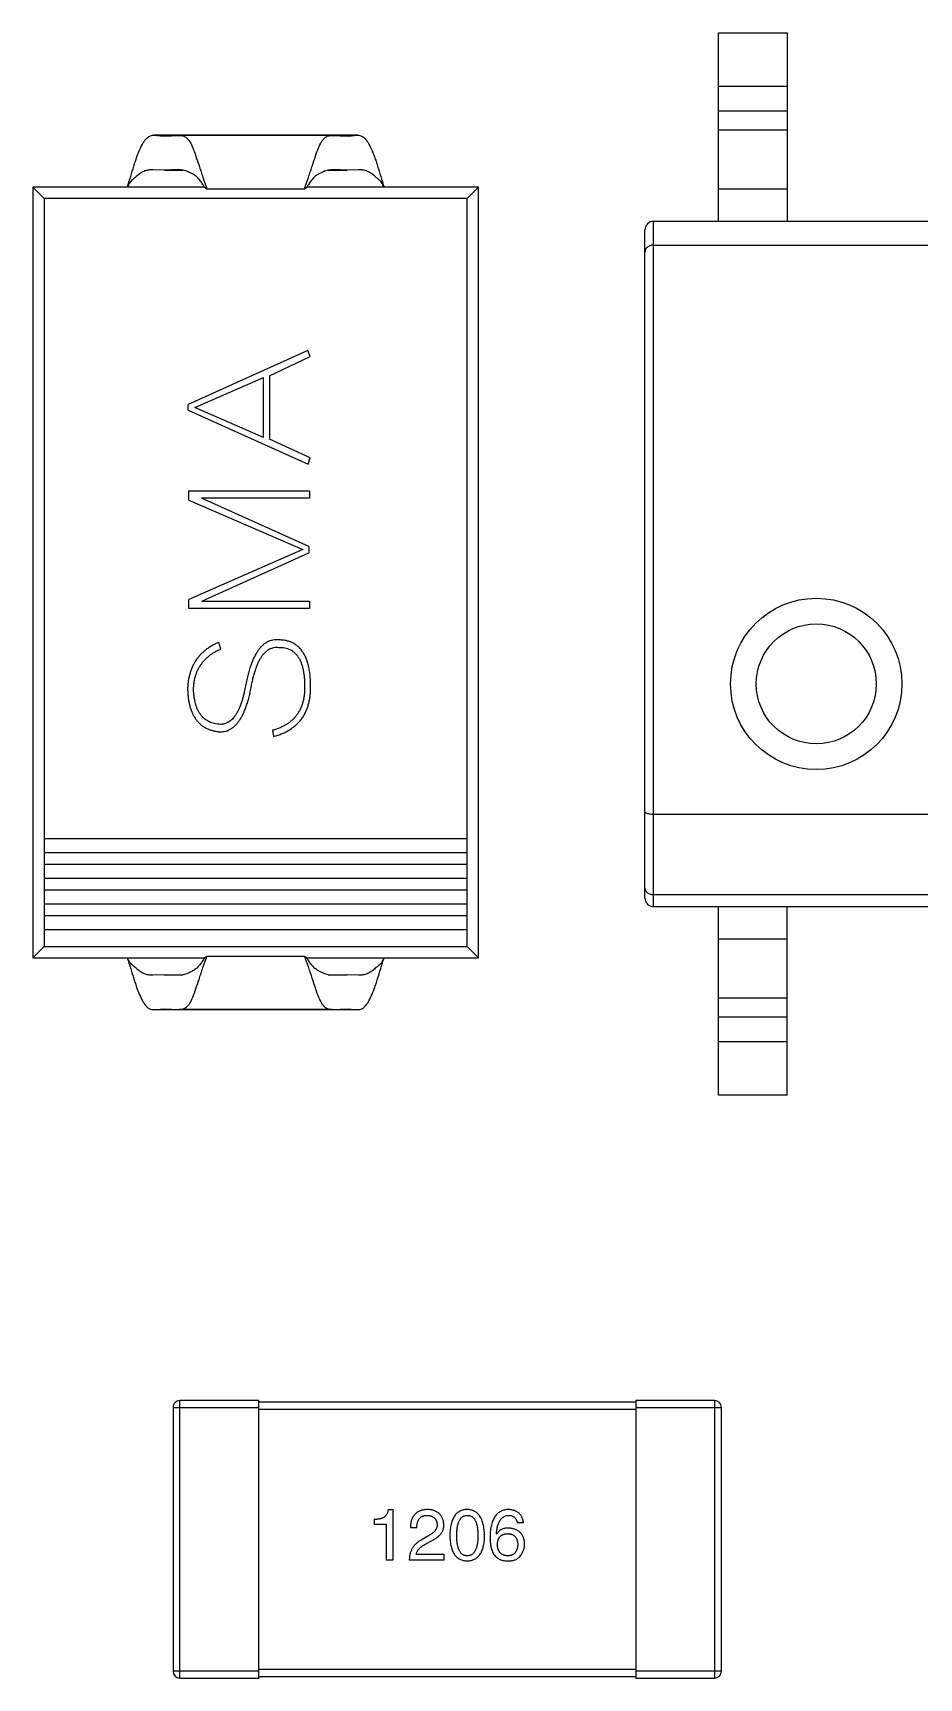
# Model space of a CAD drawing. Header units: inches. Extents: x -36 to 490, y -51 to 98.
# Drawn here: x 354.19 to 359.36, y 13.2 to 22.8 of the extents above; entities that cross this region are included whole.
import ezdxf

# ---------------------------------------------------------------- set-up
doc = ezdxf.new("R2010")
doc.units = ezdxf.units.IN
doc.header["$LTSCALE"] = 1.21
doc.header["$MEASUREMENT"] = 0
doc.layers.get('0').update_dxf_attribs({"linetype": 'CONTINUOUS'})

msp = doc.modelspace()

# ---------------------------------------------------------------- linework, layer by layer
at = {"color": 7, "linetype": 'Continuous'}
for p, q in [((358.1911, 21.6989), (358.1911, 22.7989)), ((358.1911, 22.7989), (358.5911, 22.7989)), ((358.5911, 22.7989), (358.5911, 21.6989)), ((358.1911, 22.4889), (358.5911, 22.4889)), ((358.5911, 22.3424), (358.1911, 22.3424)), ((356.0857, 22.2014), (354.8943, 22.2014)), ((354.8943, 22.2014), (354.9513, 22.1963)), ((354.9513, 22.1963), (355.0446, 22.2002)), ((355.9354, 22.2003), (355.0446, 22.2003)), ((355.9354, 22.2002), (356.0287, 22.1963)), ((356.0287, 22.1963), (356.0857, 22.2014)), ((358.5911, 22.2307), (358.1911, 22.2307)), ((354.9571, 21.9978), (354.8894, 21.9996)), ((355.0372, 22.0006), (354.9571, 21.9978)), ((354.9571, 21.9978), (355.067, 21.9978)), ((355.0668, 21.9979), (355.0372, 22.0006)), ((355.9132, 21.9978), (356.0228, 21.9978)), ((355.9428, 22.0006), (355.9134, 21.998)), ((356.0228, 21.9978), (355.9428, 22.0006)), ((356.0905, 21.9996), (356.0228, 21.9978)), ((354.19, 21.8992), (354.19, 17.3992)), ((354.256, 21.8332), (354.19, 21.8992)), ((355.1911, 21.8992), (354.19, 21.8992)), ((355.1911, 21.8992), (355.2051, 21.8889)), ((355.7748, 21.8889), (355.7889, 21.8992)), ((356.79, 21.8992), (355.7889, 21.8992)), ((356.7239, 21.8332), (356.79, 21.8992)), ((356.79, 17.3992), (356.79, 21.8992)), ((354.256, 21.8332), (354.256, 17.4652)), ((356.7239, 21.8332), (354.256, 21.8332)), ((355.2051, 21.8889), (355.7748, 21.8889)), ((356.7239, 17.4652), (356.7239, 21.8332)), ((358.1911, 21.8889), (358.5911, 21.8889)), ((357.7611, 17.7489), (357.7611, 21.6489)), ((357.8111, 17.6989), (357.8111, 21.6989)), ((362.7111, 21.6989), (357.8111, 21.6989)), ((357.8111, 21.5607), (362.7111, 21.5607)), ((355.7938, 20.9443), (355.0958, 20.6288)), ((355.807, 20.9095), (355.7938, 20.9443)), ((355.5698, 20.7975), (355.807, 20.9095)), ((355.1341, 20.6122), (355.5349, 20.7875)), ((355.5349, 20.4378), (355.5349, 20.7875)), ((355.5698, 20.7975), (355.5698, 20.4268)), ((355.0958, 20.5958), (355.0958, 20.6288)), ((355.0958, 20.5958), (355.796, 20.2812)), ((355.5349, 20.4378), (355.1341, 20.6122)), ((355.807, 20.3183), (355.5698, 20.4268)), ((355.796, 20.2812), (355.807, 20.3183)), ((355.0994, 20.0716), (355.0994, 20.1261)), ((355.0994, 20.1261), (355.8035, 20.1261)), ((355.0994, 20.0716), (355.7652, 19.7835)), ((355.7999, 19.8001), (355.1743, 20.0828)), ((355.8035, 20.0828), (355.1743, 20.0828)), ((355.8035, 20.1261), (355.8035, 20.0828)), ((355.7652, 19.7835), (355.0994, 19.4919)), ((355.7999, 19.8001), (355.7999, 19.7634)), ((355.1764, 19.4816), (355.7999, 19.7634)), ((355.0994, 19.4383), (355.0994, 19.4919)), ((355.8035, 19.4383), (355.0994, 19.4383)), ((355.1764, 19.4816), (355.8035, 19.4816)), ((355.8035, 19.4816), (355.8035, 19.4383)), ((355.2865, 19.2022), (355.274, 19.2413)), ((355.5881, 18.7279), (355.594, 18.6915)), ((362.7111, 18.237), (357.8111, 18.237)), ((356.7239, 18.0952), (354.256, 18.0952)), ((354.256, 18.0152), (356.7239, 18.0152)), ((356.7239, 17.9452), (354.256, 17.9452)), ((354.256, 17.8652), (356.7239, 17.8652)), ((356.7239, 17.7952), (354.256, 17.7952)), ((362.7111, 17.7671), (357.8111, 17.7671)), ((354.256, 17.7152), (356.7239, 17.7152)), ((357.8111, 17.6989), (362.7111, 17.6989)), ((358.1911, 16.5989), (358.1911, 17.6989)), ((358.5911, 16.5989), (358.5911, 17.6989)), ((356.7239, 17.6452), (354.256, 17.6452)), ((354.256, 17.5652), (356.7239, 17.5652)), ((358.5911, 17.5089), (358.1911, 17.5089)), ((354.256, 17.4652), (354.19, 17.3992)), ((354.19, 17.3992), (355.1911, 17.3992)), ((354.256, 17.4652), (356.7239, 17.4652)), ((355.1911, 17.3992), (355.2051, 17.4095)), ((355.2051, 17.4095), (355.7748, 17.4095)), ((355.7748, 17.4095), (355.7889, 17.3992)), ((355.7889, 17.3992), (356.79, 17.3992)), ((356.7239, 17.4652), (356.79, 17.3992)), ((354.9571, 17.3006), (354.8894, 17.2987)), ((354.9571, 17.3006), (355.067, 17.3006)), ((355.0372, 17.2978), (354.9571, 17.3006)), ((355.0668, 17.3004), (355.0372, 17.2978)), ((355.9132, 17.3006), (356.0228, 17.3006)), ((355.9428, 17.2978), (355.9134, 17.3004)), ((356.0228, 17.3006), (355.9428, 17.2978)), ((356.0905, 17.2987), (356.0228, 17.3006)), ((354.8943, 17.097), (354.9513, 17.1021)), ((356.0857, 17.097), (354.8943, 17.097)), ((354.9513, 17.1021), (355.0446, 17.0981)), ((355.9354, 17.0981), (355.0446, 17.0981)), ((355.9354, 17.0981), (356.0287, 17.1021)), ((356.0287, 17.1021), (356.0857, 17.097)), ((358.1911, 17.1671), (358.5911, 17.1671)), ((358.1911, 17.0554), (358.5911, 17.0554)), ((358.5911, 16.9089), (358.1911, 16.9089)), ((358.5911, 16.5989), (358.1911, 16.5989)), ((355.0478, 13.1953), (355.0478, 14.8153)), ((355.5078, 14.8153), (355.0478, 14.8153)), ((355.5078, 13.1953), (355.5078, 14.8153)), ((357.7078, 14.8053), (355.5078, 14.8053)), ((357.7078, 14.8153), (357.7078, 13.1953)), ((358.1678, 14.8153), (357.7078, 14.8153)), ((358.1678, 14.8153), (358.1678, 13.1953)), ((355.0078, 14.7753), (355.0078, 13.2353)), ((355.0078, 14.7753), (355.5078, 14.7753)), ((355.5078, 14.7653), (357.7078, 14.7653)), ((357.7078, 14.7753), (358.2078, 14.7753)), ((358.2078, 13.2353), (358.2078, 14.7753)), ((356.1825, 14.0926), (356.1825, 14.1221)), ((356.2628, 14.1795), (356.2907, 14.1795)), ((356.2907, 14.1795), (356.2907, 13.8844)), ((356.253, 14.0926), (356.1825, 14.0926)), ((356.253, 13.8844), (356.253, 14.0926)), ((356.4304, 14.073), (356.3927, 14.073)), ((356.4943, 14.0238), (356.455, 14.0008)), ((356.8967, 14.0353), (356.895, 14.0369)), ((357.0524, 14.1008), (357.0163, 14.1008)), ((356.4763, 13.9746), (356.5074, 13.9926)), ((356.2907, 13.8844), (356.253, 13.8844)), ((356.5877, 13.8844), (356.3861, 13.8844)), ((356.4271, 13.9189), (356.5877, 13.9189)), ((356.5877, 13.9189), (356.5877, 13.8844)), ((355.5078, 13.2353), (355.0078, 13.2353)), ((355.0478, 13.1953), (355.5078, 13.1953)), ((357.7078, 13.2453), (355.5078, 13.2453)), ((355.5078, 13.2053), (357.7078, 13.2053)), ((358.2078, 13.2353), (357.7078, 13.2353)), ((357.7078, 13.1953), (358.1678, 13.1953))]:
    msp.add_line(p, q, dxfattribs=at)
for radius in [0.5, 0.35]:
    msp.add_circle((358.7611, 18.9989), radius, dxfattribs=at)
for centre, radius, start, end in [((357.0776, 22.5676), 1.9917, 199.51537, 199.92572), ((353.9025, 22.5676), 1.9916, 340.07429, 340.48465), ((357.8111, 21.6489), 0.05, 90.00001, 180.00001), ((357.8111, 17.7489), 0.05, 180.00001, 270.00001), ((357.0776, 16.7308), 1.9917, 160.07429, 160.48463), ((353.9025, 16.7308), 1.9916, 19.51535, 19.92572), ((355.0478, 14.7753), 0.04, 90.00001, 180.00001), ((358.1678, 14.7753), 0.04, 0.00001, 90.00001), ((355.0478, 13.2353), 0.04, 180.00001, 270.00001), ((358.1678, 13.2353), 0.04, 270.00001, 0.00001)]:
    msp.add_arc(centre, radius, start, end, dxfattribs=at)
for points, knots in [([(354.74, 21.8992), (354.7471, 21.9198), (354.761, 21.9602), (354.7752, 22.0107), (354.7873, 22.0488), (354.7991, 22.0823), (354.8138, 22.1189), (354.8297, 22.1511), (354.8428, 22.1713), (354.8519, 22.1825), (354.8613, 22.1911), (354.8714, 22.1972), (354.8826, 22.2008), (354.8903, 22.2014), (354.8943, 22.2014)], [0, 0, 0, 0, 0.184742, 0.361915, 0.445247, 0.52349, 0.663349, 0.779478, 0.826972, 0.866992, 0.901891, 0.934398, 0.966598, 1, 1, 1, 1]), ([(355.0446, 22.2002), (355.052, 22.2002), (355.0673, 22.1988), (355.0848, 22.1885), (355.097, 22.1759), (355.1105, 22.1569), (355.1253, 22.1245), (355.1417, 22.0777), (355.1564, 22.0333), (355.1691, 21.9946), (355.1826, 21.9538), (355.193, 21.9229), (355.2003, 21.9023)], [0, 0, 0, 0, 0.062708, 0.128177, 0.166817, 0.211839, 0.325503, 0.46815, 0.633903, 0.722912, 0.814132, 1, 1, 1, 1]), ([(355.7796, 21.9023), (355.7869, 21.9229), (355.7974, 21.9538), (355.8109, 21.9946), (355.8236, 22.0333), (355.8382, 22.0777), (355.8546, 22.1245), (355.8695, 22.1569), (355.883, 22.1759), (355.8952, 22.1885), (355.9126, 22.1988), (355.928, 22.2002), (355.9354, 22.2002)], [0, 0, 0, 0, 0.185867, 0.277087, 0.366094, 0.531847, 0.674494, 0.788157, 0.833179, 0.871819, 0.937288, 1, 1, 1, 1]), ([(356.0857, 22.2014), (356.0896, 22.2014), (356.0974, 22.2008), (356.1085, 22.1972), (356.1187, 22.1911), (356.128, 22.1825), (356.1372, 22.1713), (356.1503, 22.1511), (356.1661, 22.1189), (356.1808, 22.0823), (356.1927, 22.0488), (356.2048, 22.0107), (356.219, 21.9602), (356.2328, 21.9198), (356.24, 21.8992)], [0, 0, 0, 0, 0.033402, 0.065602, 0.09811, 0.133008, 0.173028, 0.220521, 0.33665, 0.476509, 0.554752, 0.638085, 0.815258, 1, 1, 1, 1]), ([(354.8894, 21.9996), (354.8846, 21.9996), (354.877, 21.9995), (354.8662, 21.9986), (354.8567, 21.9973), (354.8466, 21.9949), (354.8365, 21.9909), (354.8267, 21.9857), (354.817, 21.9795), (354.8071, 21.9723), (354.7972, 21.9641), (354.7872, 21.9552), (354.7762, 21.9465), (354.7649, 21.9374), (354.7556, 21.9255), (354.7476, 21.9125), (354.7425, 21.9036), (354.74, 21.8992)], [0, 0, 0, 0, 0.07654, 0.120712, 0.171871, 0.227869, 0.285204, 0.343184, 0.403849, 0.468263, 0.536271, 0.607414, 0.681208, 0.758137, 0.837841, 0.918765, 1, 1, 1, 1]), ([(355.1908, 21.8989), (355.1869, 21.9059), (355.1788, 21.9196), (355.1651, 21.939), (355.1521, 21.9537), (355.1405, 21.9637), (355.1284, 21.972), (355.1131, 21.9799), (355.0963, 21.9882), (355.0811, 21.9943), (355.0714, 21.997), (355.0668, 21.9979)], [0, 0, 0, 0, 0.146675, 0.291319, 0.433235, 0.503117, 0.57182, 0.701471, 0.816064, 0.91511, 1, 1, 1, 1]), ([(355.9134, 21.998), (355.9088, 21.9971), (355.8991, 21.9944), (355.8839, 21.9883), (355.867, 21.98), (355.8518, 21.9721), (355.8396, 21.9638), (355.8279, 21.9538), (355.8149, 21.9391), (355.8012, 21.9197), (355.7931, 21.9059), (355.7891, 21.8989)], [0, 0, 0, 0, 0.084745, 0.18365, 0.298141, 0.427768, 0.496514, 0.566433, 0.708455, 0.853206, 1, 1, 1, 1]), ([(356.24, 21.8992), (356.2375, 21.9036), (356.2324, 21.9126), (356.2243, 21.9255), (356.2165, 21.9355), (356.2093, 21.9422), (356.2036, 21.9466), (356.198, 21.9509), (356.191, 21.9568), (356.1827, 21.9642), (356.1728, 21.9723), (356.163, 21.9795), (356.1532, 21.9857), (356.1434, 21.9909), (356.1333, 21.9948), (356.1232, 21.9973), (356.1138, 21.9986), (356.103, 21.9995), (356.0953, 21.9996), (356.0905, 21.9996)], [0, 0, 0, 0, 0.08115, 0.16226, 0.242071, 0.280808, 0.318872, 0.356261, 0.392884, 0.463928, 0.531916, 0.596311, 0.656974, 0.714851, 0.772263, 0.828112, 0.879348, 0.923567, 1, 1, 1, 1]), ([(357.8111, 21.5607), (357.8038, 21.5607), (357.7902, 21.5583), (357.7736, 21.5486), (357.7634, 21.5352), (357.7611, 21.525), (357.7611, 21.5202)], [0, 0, 0, 0, 0.306951, 0.572802, 0.797544, 1, 1, 1, 1]), ([(355.274, 19.2413), (355.267, 19.2382), (355.253, 19.232), (355.2333, 19.221), (355.2145, 19.2095), (355.1973, 19.1967), (355.1813, 19.1831), (355.1667, 19.1685), (355.1535, 19.1529), (355.1413, 19.1364), (355.1307, 19.1188), (355.1211, 19.1004), (355.1132, 19.0809), (355.1063, 19.0606), (355.1009, 19.0392), (355.0965, 19.0169), (355.0938, 18.9937), (355.0929, 18.9778), (355.0924, 18.9698)], [0, 0, 0, 0, 0.066978, 0.131904, 0.195008, 0.256659, 0.316973, 0.376293, 0.43498, 0.493631, 0.5527, 0.612422, 0.67281, 0.734508, 0.797696, 0.863131, 0.930194, 1, 1, 1, 1]), ([(355.6236, 19.2555), (355.6178, 19.2558), (355.6064, 19.2565), (355.5894, 19.2547), (355.5732, 19.2505), (355.5577, 19.2439), (355.543, 19.2348), (355.529, 19.2233), (355.5156, 19.2096), (355.5033, 19.1932), (355.4913, 19.1747), (355.4803, 19.1538), (355.4698, 19.1306), (355.4604, 19.1048), (355.4512, 19.0769), (355.443, 19.0465), (355.4355, 19.0137), (355.4312, 18.991), (355.4289, 18.9793)], [0, 0, 0, 0, 0.047251, 0.09256, 0.137243, 0.18231, 0.228438, 0.277142, 0.328389, 0.383409, 0.442611, 0.506319, 0.574736, 0.648664, 0.727902, 0.812739, 0.903346, 1, 1, 1, 1]), ([(355.4635, 18.9781), (355.4654, 18.988), (355.4691, 19.0075), (355.4755, 19.0354), (355.4825, 19.0614), (355.4898, 19.0853), (355.4981, 19.1071), (355.5065, 19.127), (355.5158, 19.1447), (355.5255, 19.1604), (355.5357, 19.1742), (355.5468, 19.1856), (355.5581, 19.1956), (355.5703, 19.2029), (355.583, 19.2085), (355.5963, 19.2118), (355.61, 19.2133), (355.6193, 19.2125), (355.624, 19.2121)], [0, 0, 0, 0, 0.098011, 0.1905, 0.276318, 0.356845, 0.431568, 0.500798, 0.564748, 0.623957, 0.678828, 0.729846, 0.777674, 0.822959, 0.86699, 0.910413, 0.954416, 1, 1, 1, 1]), ([(355.8106, 18.9798), (355.8105, 18.9909), (355.8103, 19.0125), (355.808, 19.0438), (355.8044, 19.0729), (355.7995, 19.0999), (355.7927, 19.1248), (355.7848, 19.1475), (355.7753, 19.168), (355.7644, 19.1865), (355.7519, 19.2028), (355.738, 19.217), (355.7225, 19.229), (355.7055, 19.2387), (355.687, 19.2461), (355.6672, 19.2517), (355.6459, 19.2549), (355.6312, 19.2553), (355.6236, 19.2555)], [0, 0, 0, 0, 0.088387, 0.171319, 0.248615, 0.32127, 0.38901, 0.452401, 0.512023, 0.568461, 0.622405, 0.674397, 0.725798, 0.777095, 0.829411, 0.883356, 0.940195, 1, 1, 1, 1]), ([(355.624, 19.2121), (355.6302, 19.212), (355.6421, 19.2119), (355.6594, 19.2097), (355.6755, 19.2053), (355.6906, 19.1994), (355.7043, 19.1912), (355.7168, 19.1812), (355.7282, 19.1695), (355.7382, 19.1557), (355.7472, 19.1402), (355.7548, 19.1227), (355.7613, 19.1035), (355.7666, 19.0823), (355.7707, 19.0593), (355.7735, 19.0345), (355.7755, 19.0078), (355.7757, 18.9893), (355.7757, 18.9798)], [0, 0, 0, 0, 0.058061, 0.113181, 0.165793, 0.216532, 0.266663, 0.317011, 0.368241, 0.421874, 0.478623, 0.538367, 0.602804, 0.671438, 0.745475, 0.824819, 0.909328, 1, 1, 1, 1]), ([(355.127, 18.9698), (355.1274, 18.9766), (355.1282, 18.99), (355.1309, 19.0097), (355.1343, 19.0287), (355.1395, 19.0468), (355.1451, 19.0643), (355.1526, 19.0807), (355.1605, 19.0966), (355.1702, 19.1114), (355.1807, 19.1256), (355.1924, 19.1391), (355.2053, 19.1516), (355.2192, 19.1634), (355.2344, 19.1744), (355.2507, 19.1845), (355.2681, 19.1939), (355.2803, 19.1994), (355.2865, 19.2022)], [0, 0, 0, 0, 0.068456, 0.134604, 0.19911, 0.261579, 0.322828, 0.382776, 0.442057, 0.50086, 0.559858, 0.61901, 0.678971, 0.739769, 0.802076, 0.866222, 0.932114, 1, 1, 1, 1]), ([(355.0924, 18.9698), (355.0929, 18.9604), (355.0937, 18.9422), (355.0965, 18.9157), (355.1006, 18.8909), (355.1061, 18.8677), (355.1129, 18.8462), (355.1208, 18.8263), (355.1303, 18.8081), (355.141, 18.7916), (355.153, 18.7767), (355.1664, 18.7635), (355.181, 18.7519), (355.197, 18.7421), (355.2142, 18.7339), (355.2328, 18.7274), (355.2527, 18.7225), (355.2664, 18.7207), (355.2735, 18.7199)], [0, 0, 0, 0, 0.082067, 0.159751, 0.232936, 0.302303, 0.368195, 0.430503, 0.489833, 0.54708, 0.602834, 0.657184, 0.711354, 0.765822, 0.821144, 0.878279, 0.937705, 1, 1, 1, 1]), ([(355.2752, 18.7629), (355.2695, 18.7636), (355.2583, 18.7649), (355.2421, 18.7687), (355.2269, 18.7739), (355.2128, 18.7806), (355.1997, 18.7887), (355.1877, 18.7981), (355.1768, 18.809), (355.1671, 18.8214), (355.1582, 18.8351), (355.1506, 18.8502), (355.1439, 18.8667), (355.1385, 18.8847), (355.134, 18.9039), (355.1305, 18.9246), (355.1281, 18.9467), (355.1274, 18.9619), (355.127, 18.9698)], [0, 0, 0, 0, 0.061582, 0.119842, 0.176361, 0.231346, 0.285272, 0.338807, 0.392967, 0.448494, 0.505935, 0.565352, 0.628127, 0.694382, 0.764337, 0.838178, 0.916653, 1, 1, 1, 1]), ([(355.2735, 18.7199), (355.2792, 18.7196), (355.2903, 18.7191), (355.3068, 18.7213), (355.3226, 18.7253), (355.3377, 18.7318), (355.3521, 18.7403), (355.3658, 18.7511), (355.3788, 18.764), (355.3909, 18.7793), (355.4024, 18.7966), (355.4132, 18.8161), (355.4236, 18.8377), (355.4328, 18.8616), (355.4417, 18.8876), (355.4497, 18.9158), (355.4573, 18.9461), (355.4614, 18.9672), (355.4635, 18.9781)], [0, 0, 0, 0, 0.048367, 0.095175, 0.141634, 0.187535, 0.234819, 0.284182, 0.336151, 0.391399, 0.450438, 0.513685, 0.581988, 0.654823, 0.732856, 0.816495, 0.905527, 1, 1, 1, 1]), ([(355.4289, 18.9793), (355.4271, 18.9701), (355.4237, 18.9524), (355.4173, 18.9268), (355.4107, 18.9031), (355.4035, 18.8811), (355.3956, 18.8611), (355.3874, 18.8429), (355.3786, 18.8265), (355.3692, 18.812), (355.3595, 18.7993), (355.349, 18.7885), (355.338, 18.7795), (355.3265, 18.7723), (355.3144, 18.767), (355.3018, 18.7636), (355.2886, 18.7621), (355.2797, 18.7626), (355.2752, 18.7629)], [0, 0, 0, 0, 0.096367, 0.186949, 0.272094, 0.35117, 0.425399, 0.49423, 0.558107, 0.617376, 0.672186, 0.72364, 0.772405, 0.818534, 0.863705, 0.908053, 0.953467, 1, 1, 1, 1]), ([(355.7757, 18.9798), (355.7756, 18.9716), (355.7754, 18.9555), (355.773, 18.9321), (355.7696, 18.9098), (355.7643, 18.8887), (355.7578, 18.8687), (355.7497, 18.8499), (355.7401, 18.8324), (355.7291, 18.8159), (355.7166, 18.8008), (355.7027, 18.7866), (355.687, 18.774), (355.6701, 18.7623), (355.6518, 18.7517), (355.6319, 18.7425), (355.6106, 18.7344), (355.5957, 18.7301), (355.5881, 18.7279)], [0, 0, 0, 0, 0.071824, 0.140431, 0.206056, 0.269558, 0.330762, 0.389837, 0.448508, 0.505867, 0.562972, 0.620639, 0.679145, 0.738892, 0.800601, 0.864319, 0.930632, 1, 1, 1, 1]), ([(355.594, 18.6915), (355.6027, 18.6941), (355.6199, 18.6991), (355.6446, 18.7085), (355.6675, 18.7192), (355.6888, 18.7311), (355.7083, 18.7445), (355.7262, 18.7592), (355.7423, 18.7753), (355.7568, 18.7927), (355.7695, 18.8115), (355.7805, 18.8316), (355.7899, 18.853), (355.7975, 18.8758), (355.8033, 18.9), (355.8076, 18.9254), (355.8102, 18.9521), (355.8105, 18.9704), (355.8106, 18.9798)], [0, 0, 0, 0, 0.069687, 0.136615, 0.200798, 0.262449, 0.322611, 0.381288, 0.438983, 0.496441, 0.553961, 0.611781, 0.671154, 0.732111, 0.795108, 0.860277, 0.928577, 1, 1, 1, 1]), ([(357.8111, 18.237), (357.8045, 18.237), (357.7951, 18.2376), (357.7831, 18.2396), (357.7757, 18.2415), (357.7695, 18.2439), (357.7642, 18.2468), (357.7611, 18.2505), (357.7611, 18.2528)], [0, 0, 0, 0, 0.356275, 0.517105, 0.658929, 0.778243, 0.873465, 1, 1, 1, 1]), ([(357.8111, 17.7671), (357.8044, 17.7671), (357.7912, 17.7695), (357.7746, 17.7796), (357.7636, 17.7945), (357.7611, 17.8062), (357.7611, 17.8119)], [0, 0, 0, 0, 0.271161, 0.52917, 0.770163, 1, 1, 1, 1]), ([(354.74, 17.3992), (354.7471, 17.3786), (354.761, 17.3382), (354.7752, 17.2877), (354.7873, 17.2496), (354.7991, 17.2161), (354.8138, 17.1795), (354.8297, 17.1473), (354.8428, 17.1271), (354.8519, 17.1159), (354.8613, 17.1073), (354.8714, 17.1012), (354.8826, 17.0976), (354.8903, 17.0969), (354.8943, 17.097)], [0, 0, 0, 0, 0.184742, 0.361915, 0.445247, 0.52349, 0.663349, 0.779478, 0.826972, 0.866992, 0.901891, 0.934398, 0.966598, 1, 1, 1, 1]), ([(354.8894, 17.2987), (354.8846, 17.2987), (354.877, 17.2989), (354.8662, 17.2998), (354.8567, 17.3011), (354.8466, 17.3035), (354.8365, 17.3075), (354.8267, 17.3127), (354.817, 17.3189), (354.8071, 17.3261), (354.7972, 17.3342), (354.7872, 17.3432), (354.7762, 17.3519), (354.7649, 17.361), (354.7556, 17.3729), (354.7476, 17.3858), (354.7425, 17.3947), (354.74, 17.3992)], [0, 0, 0, 0, 0.07654, 0.120712, 0.171871, 0.227869, 0.285204, 0.343184, 0.403849, 0.468263, 0.536271, 0.607414, 0.681208, 0.758137, 0.837841, 0.918765, 1, 1, 1, 1]), ([(355.0446, 17.0981), (355.052, 17.0982), (355.0673, 17.0996), (355.0848, 17.1099), (355.097, 17.1225), (355.1105, 17.1415), (355.1253, 17.1739), (355.1417, 17.2207), (355.1564, 17.2651), (355.1691, 17.3037), (355.1826, 17.3446), (355.193, 17.3755), (355.2003, 17.3961)], [0, 0, 0, 0, 0.062708, 0.128177, 0.166817, 0.21184, 0.325503, 0.46815, 0.633904, 0.722912, 0.814132, 1, 1, 1, 1]), ([(355.1908, 17.3995), (355.1869, 17.3925), (355.1788, 17.3787), (355.1651, 17.3593), (355.1521, 17.3447), (355.1405, 17.3347), (355.1284, 17.3264), (355.1131, 17.3184), (355.0963, 17.3102), (355.0811, 17.304), (355.0714, 17.3014), (355.0668, 17.3004)], [0, 0, 0, 0, 0.146675, 0.291319, 0.433235, 0.503117, 0.57182, 0.701471, 0.816064, 0.91511, 1, 1, 1, 1]), ([(355.7796, 17.3961), (355.7869, 17.3755), (355.7974, 17.3446), (355.8109, 17.3037), (355.8236, 17.2651), (355.8382, 17.2207), (355.8546, 17.1739), (355.8695, 17.1415), (355.883, 17.1225), (355.8952, 17.1099), (355.9126, 17.0996), (355.928, 17.0982), (355.9354, 17.0981)], [0, 0, 0, 0, 0.185867, 0.277087, 0.366095, 0.531848, 0.674494, 0.788157, 0.833179, 0.871819, 0.937288, 1, 1, 1, 1]), ([(355.9134, 17.3004), (355.9088, 17.3013), (355.8991, 17.304), (355.8839, 17.3101), (355.867, 17.3183), (355.8518, 17.3263), (355.8396, 17.3346), (355.8279, 17.3446), (355.8149, 17.3593), (355.8012, 17.3787), (355.7931, 17.3924), (355.7891, 17.3995)], [0, 0, 0, 0, 0.084745, 0.18365, 0.298141, 0.427768, 0.496514, 0.566433, 0.708455, 0.853206, 1, 1, 1, 1]), ([(356.0857, 17.097), (356.0896, 17.0969), (356.0974, 17.0976), (356.1085, 17.1012), (356.1187, 17.1073), (356.128, 17.1159), (356.1372, 17.1271), (356.1503, 17.1473), (356.1661, 17.1795), (356.1808, 17.2161), (356.1927, 17.2496), (356.2048, 17.2877), (356.219, 17.3382), (356.2328, 17.3786), (356.24, 17.3992)], [0, 0, 0, 0, 0.033402, 0.065602, 0.09811, 0.133008, 0.173028, 0.220521, 0.33665, 0.476509, 0.554752, 0.638085, 0.815258, 1, 1, 1, 1]), ([(356.24, 17.3992), (356.2375, 17.3947), (356.2324, 17.3858), (356.2243, 17.3729), (356.2165, 17.3629), (356.2093, 17.3562), (356.2036, 17.3517), (356.198, 17.3474), (356.191, 17.3416), (356.1827, 17.3342), (356.1728, 17.326), (356.163, 17.3189), (356.1532, 17.3127), (356.1434, 17.3074), (356.1333, 17.3035), (356.1232, 17.3011), (356.1138, 17.2998), (356.103, 17.2989), (356.0953, 17.2987), (356.0905, 17.2987)], [0, 0, 0, 0, 0.08115, 0.16226, 0.242071, 0.280808, 0.318872, 0.356261, 0.392884, 0.463928, 0.531916, 0.596311, 0.656974, 0.714851, 0.772263, 0.828112, 0.879348, 0.923567, 1, 1, 1, 1]), ([(356.2628, 14.1795), (356.2625, 14.1771), (356.2618, 14.1723), (356.2602, 14.1654), (356.2581, 14.1591), (356.2555, 14.1532), (356.2522, 14.1478), (356.2485, 14.143), (356.2443, 14.1385), (356.2394, 14.1347), (356.2341, 14.1314), (356.2283, 14.1286), (356.2219, 14.1262), (356.215, 14.1244), (356.2076, 14.1231), (356.1997, 14.1222), (356.1912, 14.1218), (356.1855, 14.122), (356.1825, 14.1221)], [0, 0, 0, 0, 0.066659, 0.129311, 0.18962, 0.247164, 0.30314, 0.357527, 0.411867, 0.466926, 0.523012, 0.580527, 0.641561, 0.705268, 0.772282, 0.84407, 0.919338, 1, 1, 1, 1]), ([(356.4943, 14.1795), (356.4902, 14.1793), (356.4824, 14.1789), (356.471, 14.1773), (356.4604, 14.175), (356.4505, 14.1718), (356.4415, 14.1679), (356.4331, 14.1632), (356.4255, 14.1577), (356.4188, 14.1514), (356.4128, 14.1442), (356.4075, 14.1364), (356.4031, 14.1277), (356.3994, 14.1182), (356.3965, 14.108), (356.3944, 14.097), (356.3931, 14.0853), (356.3928, 14.0771), (356.3927, 14.073)], [0, 0, 0, 0, 0.07282, 0.141057, 0.2062, 0.267672, 0.326735, 0.383519, 0.439188, 0.494454, 0.549628, 0.605958, 0.66397, 0.72402, 0.787502, 0.854127, 0.925065, 1, 1, 1, 1]), ([(356.4304, 14.073), (356.4305, 14.0759), (356.4307, 14.0815), (356.4316, 14.0897), (356.4328, 14.0974), (356.4345, 14.1044), (356.4368, 14.1109), (356.4393, 14.1169), (356.4423, 14.1223), (356.4459, 14.1271), (356.4497, 14.1314), (356.4541, 14.1351), (356.4589, 14.1382), (356.4642, 14.1407), (356.4699, 14.1427), (356.476, 14.1441), (356.4825, 14.1449), (356.4871, 14.145), (356.4894, 14.1451)], [0, 0, 0, 0, 0.082594, 0.15978, 0.232961, 0.301462, 0.365595, 0.426678, 0.484662, 0.540809, 0.595146, 0.648401, 0.702272, 0.757102, 0.813447, 0.872233, 0.934055, 1, 1, 1, 1]), ([(356.4894, 14.1451), (356.4916, 14.145), (356.496, 14.1447), (356.5024, 14.1441), (356.5083, 14.1428), (356.5139, 14.1413), (356.519, 14.1394), (356.5238, 14.1371), (356.5281, 14.1343), (356.5321, 14.1313), (356.5355, 14.1277), (356.5387, 14.1239), (356.5413, 14.1196), (356.5436, 14.115), (356.5454, 14.1099), (356.5469, 14.1045), (356.5479, 14.0987), (356.5482, 14.0947), (356.5484, 14.0926)], [0, 0, 0, 0, 0.076112, 0.148436, 0.216883, 0.281466, 0.34298, 0.402356, 0.459881, 0.51546, 0.571111, 0.62658, 0.683162, 0.741007, 0.801404, 0.863825, 0.930544, 1, 1, 1, 1]), ([(356.5877, 14.091), (356.5875, 14.0944), (356.5869, 14.101), (356.5853, 14.1105), (356.5831, 14.1195), (356.5802, 14.1278), (356.5767, 14.1356), (356.5725, 14.1427), (356.5676, 14.1492), (356.562, 14.1551), (356.5558, 14.1603), (356.549, 14.1649), (356.5414, 14.1689), (356.5333, 14.1724), (356.5244, 14.175), (356.515, 14.1773), (356.5049, 14.1788), (356.4979, 14.1793), (356.4943, 14.1795)], [0, 0, 0, 0, 0.070688, 0.137741, 0.201612, 0.262778, 0.321223, 0.378455, 0.434411, 0.490146, 0.546362, 0.603392, 0.662208, 0.723401, 0.787372, 0.85442, 0.925153, 1, 1, 1, 1]), ([(356.7242, 14.1795), (356.7202, 14.1793), (356.7124, 14.179), (356.7012, 14.1771), (356.6907, 14.1738), (356.6809, 14.1696), (356.6718, 14.1641), (356.6636, 14.1574), (356.656, 14.1496), (356.6493, 14.1405), (356.6433, 14.1304), (356.6381, 14.119), (356.6336, 14.1065), (356.6299, 14.0929), (356.6269, 14.0781), (356.6247, 14.0621), (356.6231, 14.045), (356.6227, 14.0332), (356.6225, 14.0271)], [0, 0, 0, 0, 0.057911, 0.113262, 0.165956, 0.217443, 0.268511, 0.319665, 0.372, 0.426129, 0.483365, 0.543779, 0.607756, 0.676562, 0.749704, 0.827713, 0.911177, 1, 1, 1, 1]), ([(356.6635, 14.0271), (356.6636, 14.0318), (356.6636, 14.0411), (356.6644, 14.0544), (356.6655, 14.0669), (356.6671, 14.0785), (356.6694, 14.0891), (356.6718, 14.0988), (356.6749, 14.1076), (356.6785, 14.1155), (356.6825, 14.1225), (356.687, 14.1285), (356.692, 14.1336), (356.6975, 14.1379), (356.7035, 14.1411), (356.71, 14.1435), (356.7169, 14.1448), (356.7217, 14.145), (356.7242, 14.1451)], [0, 0, 0, 0, 0.096452, 0.187278, 0.271765, 0.350519, 0.423437, 0.491321, 0.554011, 0.612224, 0.666281, 0.717003, 0.764884, 0.811423, 0.856783, 0.902993, 0.950236, 1, 1, 1, 1]), ([(356.8258, 14.0271), (356.8255, 14.0331), (356.825, 14.0448), (356.8233, 14.0618), (356.8209, 14.0776), (356.8178, 14.0923), (356.814, 14.1058), (356.8095, 14.1183), (356.8042, 14.1296), (356.7982, 14.1397), (356.7915, 14.1488), (356.784, 14.1567), (356.7758, 14.1634), (356.7669, 14.169), (356.7572, 14.1734), (356.7468, 14.1767), (356.7358, 14.1788), (356.7281, 14.1793), (356.7242, 14.1795)], [0, 0, 0, 0, 0.088475, 0.171606, 0.249595, 0.322626, 0.391327, 0.455765, 0.516374, 0.573675, 0.628522, 0.681161, 0.732559, 0.783563, 0.83504, 0.887639, 0.942585, 1, 1, 1, 1]), ([(356.7242, 14.1451), (356.7267, 14.145), (356.7316, 14.1448), (356.7387, 14.1435), (356.7454, 14.1411), (356.7516, 14.1379), (356.7572, 14.1336), (356.7624, 14.1285), (356.7669, 14.1224), (356.7712, 14.1155), (356.7748, 14.1076), (356.7779, 14.0988), (356.7806, 14.0891), (356.7827, 14.0785), (356.7844, 14.0669), (356.7856, 14.0544), (356.7863, 14.0411), (356.7864, 14.0318), (356.7865, 14.0271)], [0, 0, 0, 0, 0.050604, 0.098688, 0.145699, 0.191791, 0.238625, 0.286717, 0.337546, 0.391814, 0.449755, 0.512106, 0.579685, 0.652048, 0.730262, 0.814146, 0.904281, 1, 1, 1, 1]), ([(356.9655, 14.1795), (356.9613, 14.1793), (356.953, 14.1788), (356.941, 14.1766), (356.9298, 14.1732), (356.9194, 14.1686), (356.9097, 14.1628), (356.9009, 14.1557), (356.8929, 14.1475), (356.8858, 14.1381), (356.8794, 14.1275), (356.8738, 14.1157), (356.869, 14.1028), (356.8651, 14.0886), (356.8619, 14.0733), (356.8596, 14.0567), (356.8579, 14.039), (356.8575, 14.0268), (356.8573, 14.0205)], [0, 0, 0, 0, 0.058957, 0.115262, 0.16907, 0.221312, 0.273147, 0.324961, 0.377649, 0.432026, 0.488925, 0.549039, 0.612912, 0.680653, 0.753056, 0.830314, 0.912483, 1, 1, 1, 1]), ([(356.895, 14.0369), (356.8953, 14.0411), (356.8959, 14.0494), (356.8975, 14.0613), (356.8994, 14.0725), (356.9017, 14.0828), (356.9046, 14.0924), (356.9078, 14.1012), (356.9115, 14.1092), (356.9157, 14.1164), (356.9204, 14.1227), (356.9255, 14.1284), (356.931, 14.1333), (356.9371, 14.1372), (356.9435, 14.1405), (356.9505, 14.1428), (356.9578, 14.1445), (356.9629, 14.1449), (356.9655, 14.1451)], [0, 0, 0, 0, 0.089218, 0.173709, 0.252753, 0.326963, 0.397099, 0.462534, 0.524018, 0.582178, 0.637235, 0.689955, 0.741228, 0.791618, 0.841661, 0.892925, 0.945259, 1, 1, 1, 1]), ([(357.0524, 14.1008), (357.052, 14.1038), (357.0513, 14.1097), (357.0494, 14.1181), (357.047, 14.126), (357.044, 14.1334), (357.0405, 14.1402), (357.0364, 14.1465), (357.0319, 14.1523), (357.0267, 14.1575), (357.0209, 14.1622), (357.0147, 14.1663), (357.0078, 14.1699), (357.0004, 14.1729), (356.9924, 14.1754), (356.984, 14.1774), (356.9749, 14.1787), (356.9687, 14.1793), (356.9655, 14.1795)], [0, 0, 0, 0, 0.06947, 0.136096, 0.199592, 0.260665, 0.319672, 0.377156, 0.433415, 0.489984, 0.546535, 0.604276, 0.663499, 0.725182, 0.788953, 0.855683, 0.926216, 1, 1, 1, 1]), ([(356.9655, 14.1451), (356.9689, 14.145), (356.9754, 14.1448), (356.9846, 14.1426), (356.9927, 14.1391), (356.9998, 14.1342), (357.0057, 14.1279), (357.0104, 14.1201), (357.0141, 14.111), (357.0156, 14.1043), (357.0163, 14.1008)], [0, 0, 0, 0, 0.136586, 0.261496, 0.378089, 0.490612, 0.605522, 0.725767, 0.8561, 1, 1, 1, 1]), ([(356.5484, 14.0926), (356.5485, 14.091), (356.5487, 14.0878), (356.5484, 14.083), (356.5475, 14.0782), (356.5464, 14.0735), (356.5446, 14.069), (356.5424, 14.0644), (356.5397, 14.06), (356.5365, 14.0557), (356.5329, 14.0513), (356.5288, 14.0472), (356.5242, 14.0431), (356.5192, 14.039), (356.5136, 14.0351), (356.5076, 14.0312), (356.5012, 14.0274), (356.4966, 14.025), (356.4943, 14.0238)], [0, 0, 0, 0, 0.052237, 0.103888, 0.155485, 0.207395, 0.259864, 0.31356, 0.369176, 0.4266, 0.486836, 0.550048, 0.61567, 0.685271, 0.75824, 0.834614, 0.915635, 1, 1, 1, 1]), ([(356.5074, 13.9926), (356.5108, 13.9942), (356.5174, 13.9973), (356.5269, 14.0023), (356.5356, 14.0074), (356.5437, 14.0128), (356.5511, 14.0183), (356.5579, 14.024), (356.5639, 14.0299), (356.5693, 14.036), (356.574, 14.0422), (356.578, 14.0486), (356.5814, 14.0553), (356.5841, 14.0621), (356.586, 14.069), (356.5873, 14.0762), (356.5879, 14.0836), (356.5878, 14.0885), (356.5877, 14.091)], [0, 0, 0, 0, 0.082731, 0.161257, 0.236138, 0.307554, 0.375712, 0.440848, 0.502916, 0.562567, 0.619798, 0.675716, 0.73039, 0.78386, 0.837315, 0.890547, 0.944917, 1, 1, 1, 1]), ([(356.6225, 14.0271), (356.6227, 14.0212), (356.6231, 14.0097), (356.6247, 13.9932), (356.6269, 13.9777), (356.6299, 13.9634), (356.6336, 13.9502), (356.6381, 13.9381), (356.6433, 13.9271), (356.6494, 13.9173), (356.656, 13.9085), (356.6636, 13.9009), (356.6718, 13.8944), (356.6809, 13.8891), (356.6907, 13.885), (356.7012, 13.8819), (356.7124, 13.8801), (356.7202, 13.8797), (356.7242, 13.8795)], [0, 0, 0, 0, 0.087693, 0.170223, 0.247496, 0.319826, 0.387768, 0.451403, 0.511459, 0.568358, 0.622671, 0.675251, 0.726739, 0.778422, 0.830759, 0.884394, 0.940865, 1, 1, 1, 1]), ([(356.7242, 13.909), (356.7217, 13.9091), (356.7169, 13.9093), (356.71, 13.9107), (356.7035, 13.913), (356.6975, 13.9163), (356.692, 13.9205), (356.687, 13.9256), (356.6825, 13.9317), (356.6785, 13.9387), (356.6749, 13.9465), (356.6718, 13.9553), (356.6693, 13.9651), (356.6671, 13.9757), (356.6655, 13.9872), (356.6644, 13.9997), (356.6636, 14.0131), (356.6636, 14.0223), (356.6635, 14.0271)], [0, 0, 0, 0, 0.049766, 0.097012, 0.143225, 0.188786, 0.235079, 0.282962, 0.333687, 0.387747, 0.445963, 0.508657, 0.576545, 0.649868, 0.72822, 0.812712, 0.903543, 1, 1, 1, 1]), ([(356.7242, 13.8795), (356.7281, 13.8797), (356.7359, 13.8801), (356.7472, 13.8819), (356.7577, 13.885), (356.7675, 13.8891), (356.7765, 13.8944), (356.7848, 13.9009), (356.7923, 13.9085), (356.7991, 13.9172), (356.805, 13.9271), (356.8102, 13.9381), (356.8147, 13.9502), (356.8184, 13.9634), (356.8215, 13.9777), (356.8237, 13.9932), (356.8252, 14.0097), (356.8256, 14.0212), (356.8258, 14.0271)], [0, 0, 0, 0, 0.059134, 0.115603, 0.169236, 0.221572, 0.273254, 0.32474, 0.377319, 0.431815, 0.488555, 0.548609, 0.612242, 0.680182, 0.75251, 0.829782, 0.91231, 1, 1, 1, 1]), ([(356.7865, 14.0271), (356.7864, 14.0224), (356.7863, 14.0133), (356.7856, 14), (356.7844, 13.9877), (356.7827, 13.9763), (356.7806, 13.9657), (356.7779, 13.9561), (356.7748, 13.9473), (356.7711, 13.9395), (356.767, 13.9325), (356.7623, 13.9264), (356.7572, 13.9212), (356.7515, 13.9169), (356.7454, 13.9135), (356.7388, 13.911), (356.7316, 13.9095), (356.7267, 13.9092), (356.7242, 13.909)], [0, 0, 0, 0, 0.094834, 0.184067, 0.267029, 0.344713, 0.417334, 0.484367, 0.546941, 0.604717, 0.65953, 0.710539, 0.759381, 0.806382, 0.853027, 0.900623, 0.949121, 1, 1, 1, 1]), ([(356.9655, 14.0713), (356.9616, 14.0712), (356.9539, 14.0711), (356.9429, 14.0693), (356.9329, 14.0665), (356.9237, 14.0626), (356.9154, 14.0575), (356.9081, 14.0512), (356.9018, 14.0437), (356.8984, 14.0381), (356.8967, 14.0353)], [0, 0, 0, 0, 0.144617, 0.279572, 0.40596, 0.526097, 0.64389, 0.760003, 0.877724, 1, 1, 1, 1]), ([(356.8999, 13.9746), (356.9001, 13.9771), (356.9005, 13.982), (356.9015, 13.9891), (356.903, 13.9958), (356.9049, 14.0019), (356.9072, 14.0076), (356.9099, 14.0128), (356.9131, 14.0176), (356.9167, 14.0218), (356.9207, 14.0256), (356.9252, 14.0288), (356.93, 14.0318), (356.9353, 14.034), (356.9411, 14.0359), (356.9472, 14.0373), (356.9538, 14.0382), (356.9583, 14.0384), (356.9606, 14.0385)], [0, 0, 0, 0, 0.076072, 0.148369, 0.216753, 0.281358, 0.342792, 0.401604, 0.458929, 0.514444, 0.569818, 0.625343, 0.681554, 0.739608, 0.800134, 0.863477, 0.929547, 1, 1, 1, 1]), ([(356.9606, 14.0385), (356.9629, 14.0384), (356.9672, 14.0382), (356.9736, 14.0373), (356.9796, 14.036), (356.9852, 14.0342), (356.9903, 14.0318), (356.9951, 14.0291), (356.9994, 14.0259), (357.0033, 14.0222), (357.0068, 14.018), (357.0099, 14.0135), (357.0125, 14.0083), (357.0148, 14.0028), (357.0166, 13.9968), (357.0181, 13.9904), (357.0191, 13.9835), (357.0195, 13.9787), (357.0196, 13.9762)], [0, 0, 0, 0, 0.069884, 0.136529, 0.199638, 0.259844, 0.317774, 0.374356, 0.430026, 0.485148, 0.5409, 0.597889, 0.657472, 0.718614, 0.783613, 0.85129, 0.923712, 1, 1, 1, 1]), ([(357.059, 13.9779), (357.0588, 13.9814), (357.0584, 13.9883), (357.0569, 13.9982), (357.0548, 14.0075), (357.0521, 14.0163), (357.0486, 14.0243), (357.0444, 14.0318), (357.0396, 14.0386), (357.034, 14.0448), (357.0278, 14.0503), (357.021, 14.0553), (357.0133, 14.0595), (357.0051, 14.0632), (356.9962, 14.0662), (356.9866, 14.0686), (356.9763, 14.0703), (356.9692, 14.071), (356.9655, 14.0713)], [0, 0, 0, 0, 0.071527, 0.139094, 0.20346, 0.264939, 0.323904, 0.381383, 0.437591, 0.493343, 0.549401, 0.606085, 0.664838, 0.725424, 0.788712, 0.855452, 0.925772, 1, 1, 1, 1]), ([(356.455, 14.0008), (356.4522, 13.9993), (356.4468, 13.9963), (356.4392, 13.9912), (356.432, 13.9859), (356.4255, 13.9801), (356.4193, 13.9741), (356.4137, 13.9676), (356.4086, 13.9609), (356.404, 13.9537), (356.4, 13.9463), (356.3964, 13.9385), (356.3934, 13.9303), (356.3909, 13.9218), (356.3889, 13.9129), (356.3875, 13.9037), (356.3865, 13.8942), (356.3862, 13.8877), (356.3861, 13.8844)], [0, 0, 0, 0, 0.065828, 0.130094, 0.192451, 0.254037, 0.313974, 0.373757, 0.433048, 0.492243, 0.551902, 0.611758, 0.672678, 0.734814, 0.798569, 0.863693, 0.930488, 1, 1, 1, 1]), ([(356.4271, 13.9189), (356.4276, 13.9215), (356.4287, 13.9267), (356.4319, 13.9342), (356.4362, 13.9416), (356.4419, 13.9487), (356.4487, 13.9555), (356.4567, 13.9622), (356.466, 13.9687), (356.4728, 13.9726), (356.4763, 13.9746)], [0, 0, 0, 0, 0.103034, 0.208166, 0.318255, 0.434664, 0.559728, 0.695394, 0.841708, 1, 1, 1, 1]), ([(356.8573, 14.0205), (356.8574, 14.0152), (356.8575, 14.0049), (356.8585, 13.9898), (356.8601, 13.9757), (356.8625, 13.9625), (356.8654, 13.9503), (356.8691, 13.9389), (356.8734, 13.9284), (356.8769, 13.922), (356.8786, 13.9189)], [0, 0, 0, 0, 0.151498, 0.29521, 0.430242, 0.557137, 0.677306, 0.790845, 0.898111, 1, 1, 1, 1]), ([(356.9622, 13.909), (356.9599, 13.9091), (356.9552, 13.9093), (356.9485, 13.9103), (356.9421, 13.9117), (356.9363, 13.9137), (356.9308, 13.916), (356.9258, 13.919), (356.9212, 13.9223), (356.9171, 13.9262), (356.9133, 13.9305), (356.9102, 13.9355), (356.9073, 13.9408), (356.9049, 13.9466), (356.9031, 13.9529), (356.9016, 13.9597), (356.9004, 13.967), (356.9001, 13.972), (356.8999, 13.9746)], [0, 0, 0, 0, 0.070403, 0.137196, 0.200053, 0.260887, 0.31876, 0.37535, 0.430743, 0.485927, 0.541678, 0.598832, 0.657726, 0.719441, 0.783504, 0.851852, 0.923533, 1, 1, 1, 1]), ([(357.0196, 13.9762), (357.0195, 13.9736), (357.0191, 13.9686), (357.0181, 13.9613), (357.0167, 13.9545), (357.0149, 13.9481), (357.0128, 13.9422), (357.0101, 13.9369), (357.0072, 13.9319), (357.0037, 13.9274), (356.9999, 13.9234), (356.9957, 13.9199), (356.9911, 13.9169), (356.9861, 13.9143), (356.9807, 13.9122), (356.9749, 13.9107), (356.9687, 13.9096), (356.9644, 13.9092), (356.9622, 13.909)], [0, 0, 0, 0, 0.078863, 0.153308, 0.223539, 0.289857, 0.35341, 0.413572, 0.471721, 0.528235, 0.584279, 0.638781, 0.69466, 0.751251, 0.809198, 0.869697, 0.933318, 1, 1, 1, 1]), ([(357.0295, 13.9041), (357.0318, 13.9067), (357.0365, 13.9119), (357.0425, 13.9202), (357.0475, 13.929), (357.0518, 13.938), (357.055, 13.9475), (357.0573, 13.9573), (357.0587, 13.9675), (357.0589, 13.9744), (357.059, 13.9779)], [0, 0, 0, 0, 0.129393, 0.255335, 0.378531, 0.500878, 0.622934, 0.746191, 0.87096, 1, 1, 1, 1]), ([(356.8786, 13.9189), (356.8809, 13.9158), (356.8853, 13.9099), (356.8931, 13.9022), (356.9016, 13.8955), (356.911, 13.89), (356.921, 13.8856), (356.9319, 13.8824), (356.9435, 13.8802), (356.9516, 13.8798), (356.9557, 13.8795)], [0, 0, 0, 0, 0.125033, 0.246266, 0.36603, 0.485265, 0.606781, 0.732144, 0.862551, 1, 1, 1, 1]), ([(356.9557, 13.8795), (356.9599, 13.8795), (356.968, 13.8793), (356.9797, 13.8803), (356.9905, 13.882), (357.0002, 13.8846), (357.009, 13.8881), (357.0168, 13.8926), (357.0238, 13.8977), (357.0276, 13.902), (357.0295, 13.9041)], [0, 0, 0, 0, 0.156782, 0.301945, 0.436395, 0.561474, 0.678489, 0.78853, 0.894967, 1, 1, 1, 1])]:
    msp.add_open_spline(points, degree=3, knots=knots, dxfattribs=at)

doc.saveas('drawing.dxf')
